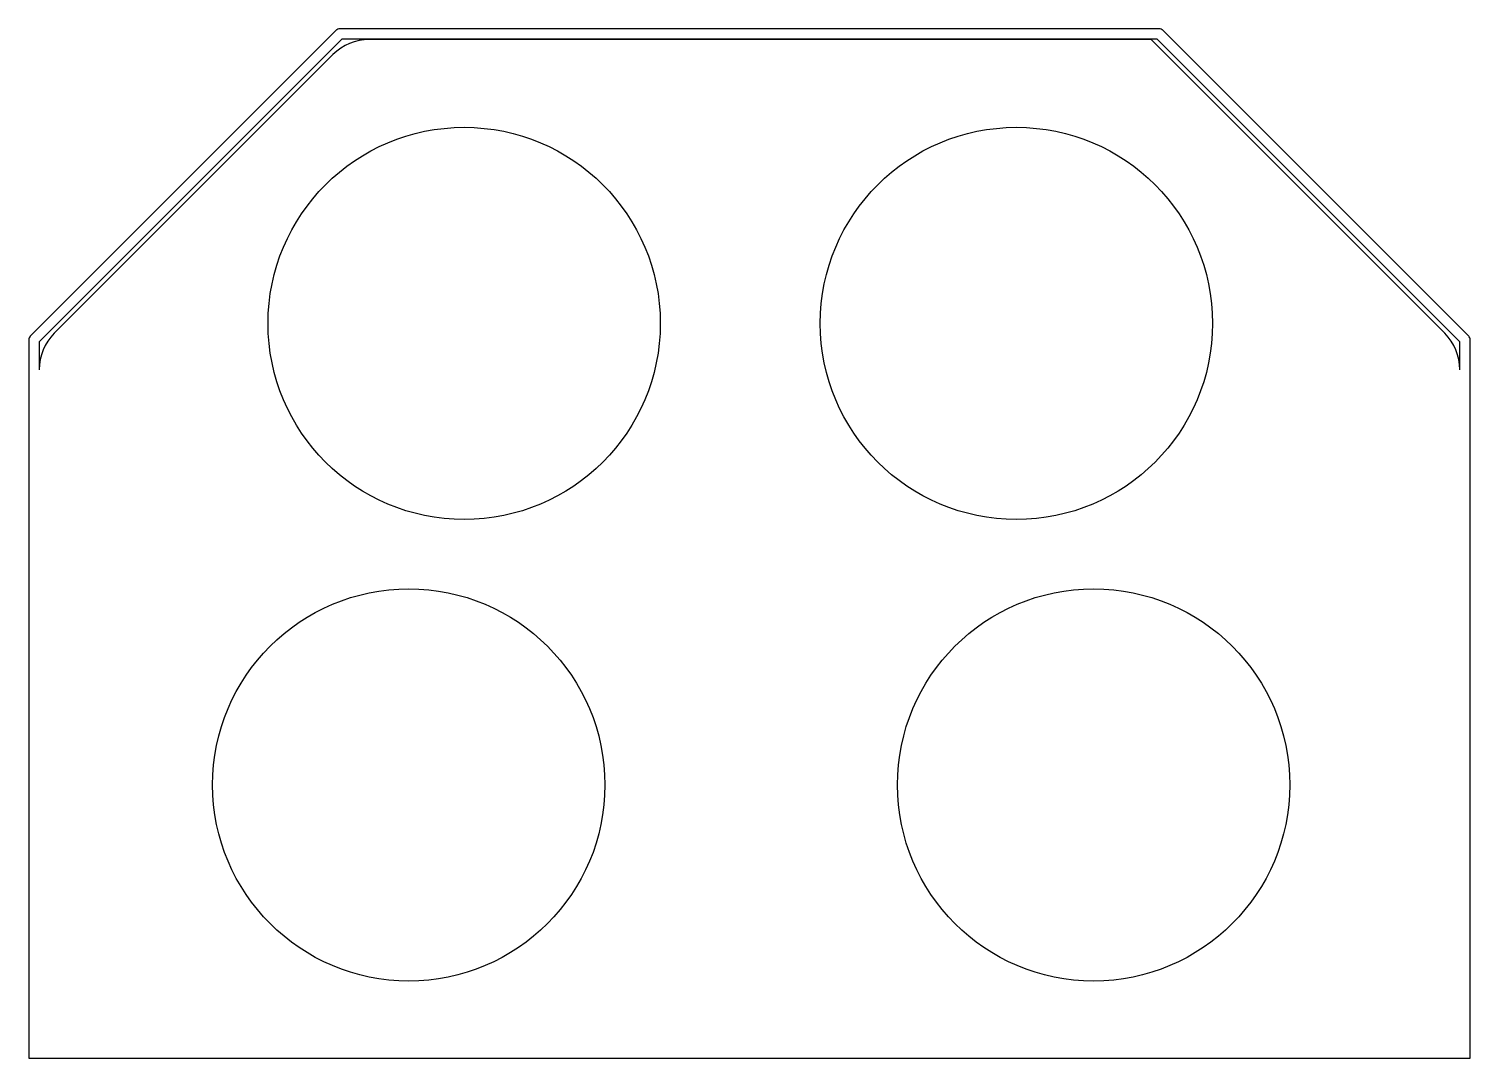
# Model space of a CAD drawing. Header units: millimetres. Extents: x -170 to 110, y -81 to 119.
import ezdxf

# ---------------------------------------------------------------- set-up
doc = ezdxf.new("R2010")
doc.units = ezdxf.units.MM

msp = doc.modelspace()

# ---------------------------------------------------------------- linework, layer by layer
at = {"color": 7, "linetype": 'Continuous', "lineweight": 25}
for p, q in [((-110.24, 119.17), (-169.66, 59.75)), ((49.64, 119.46), (-109.54, 119.46)), ((109.76, 59.75), (50.34, 119.17)), ((-109.12, 117.46), (-167.95, 58.63)), ((49.22, 117.46), (-109.12, 117.46)), ((48.05, 117.37), (-103.81, 117.37)), ((105.12, 60.3), (48.05, 117.37)), ((108.05, 58.63), (49.22, 117.46)), ((-110.88, 114.44), (-165.02, 60.3)), ((-169.95, 59.04), (-169.95, -80.54)), ((110.05, -80.54), (110.05, 59.04)), ((-167.95, 58.63), (-167.95, 53.23)), ((108.05, 53.23), (108.05, 58.63)), ((-169.95, -80.54), (110.05, -80.54))]:
    msp.add_line(p, q, dxfattribs=at)
for centre in [(-85.38, 62.22), (21.9, 62.22), (-96.14, -27.45), (36.9, -27.45)]:
    msp.add_circle(centre, 38.1, dxfattribs=at)
for centre, radius, start, end in [((-109.54, 118.46), 1, 90, 135), ((49.64, 118.46), 1, 45, 90), ((-103.81, 107.37), 10, 90, 135), ((-168.95, 59.04), 1, 135, 180), ((-157.95, 53.23), 10, 135, 180), ((98.05, 53.23), 10, 0, 45), ((109.05, 59.04), 1, 0, 45), ((-169.95, -80.54), 0.001, 180, 270), ((110.05, -80.54), 0.001, 270, 0)]:
    msp.add_arc(centre, radius, start, end, dxfattribs=at)

doc.saveas('drawing.dxf')
